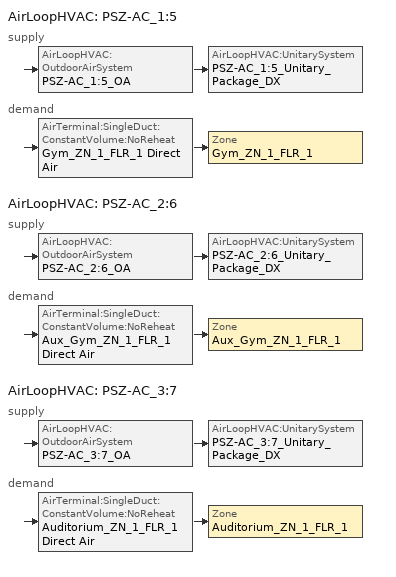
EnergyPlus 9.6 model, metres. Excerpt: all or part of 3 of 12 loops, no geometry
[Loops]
AirLoopHVAC 'PSZ-AC_1:5'
 supply: AirLoopHVAC:OutdoorAirSystem 'PSZ-AC_1:5_OA' > AirLoopHVAC:UnitarySystem 'PSZ-AC_1:5_Unitary_Package_DX'
 demand: AirTerminal:SingleDuct:ConstantVolume:NoReheat 'Gym_ZN_1_FLR_1 Direct Air' > Zone 'Gym_ZN_1_FLR_1'
AirLoopHVAC 'PSZ-AC_2:6'
 supply: AirLoopHVAC:OutdoorAirSystem 'PSZ-AC_2:6_OA' > AirLoopHVAC:UnitarySystem 'PSZ-AC_2:6_Unitary_Package_DX'
 demand: AirTerminal:SingleDuct:ConstantVolume:NoReheat 'Aux_Gym_ZN_1_FLR_1 Direct Air' > Zone 'Aux_Gym_ZN_1_FLR_1'
AirLoopHVAC 'PSZ-AC_3:7'
 supply: AirLoopHVAC:OutdoorAirSystem 'PSZ-AC_3:7_OA' > AirLoopHVAC:UnitarySystem 'PSZ-AC_3:7_Unitary_Package_DX'
 demand: AirTerminal:SingleDuct:ConstantVolume:NoReheat 'Auditorium_ZN_1_FLR_1 Direct Air' > Zone 'Auditorium_ZN_1_FLR_1'
[Sizing:Zone] Zone Cooling Design Supply Air Temperature Input Method=SupplyAirTemperature; Zone Cooling Design Supply Air Temperature {C}=12.8; Zone Heating Design Supply Air Temperature Input Method=SupplyAirTemperature; Zone Heating Design Supply Air Temperature {C}=40; Zone Cooling Design Supply Air Humidity Ratio {kgWater/kgDryAir}=0.007; Zone Heating Design Supply Air Humidity Ratio {kgWater/kgDryAir}=0.008; Cooling Design Air Flow Method=DesignDay; Cooling Design Air Flow Rate {m3/s}=0; Cooling Minimum Air Flow {m3/s}=0; Cooling Minimum Air Flow Fraction=0; Heating Design Air Flow Method=DesignDay; Heating Design Air Flow Rate {m3/s}=0; Account for Dedicated Outdoor Air System=No; Dedicated Outdoor Air System Control Strategy=NeutralSupplyAir; Dedicated Outdoor Air Low Setpoint Temperature for Design {C}=autosize; Dedicated Outdoor Air High Setpoint Temperature for Design {C}=autosize
Name | Design Specification Outdoor Air Object
Gym_ZN_1_FLR_1 | SZ DSOA Gym_ZN_1_FLR_1
Aux_Gym_ZN_1_FLR_1 | SZ DSOA Aux_Gym_ZN_1_FLR_1
Auditorium_ZN_1_FLR_1 | SZ DSOA Auditorium_ZN_1_FLR_1
[DesignSpecification:OutdoorAir]
Name | Outdoor Air Method | Outdoor Air Flow per Zone Floor Area {m3/s-m2} | Outdoor Air Flow per Person {m3/s-person}
SZ DSOA Gym_ZN_1_FLR_1; SZ DSOA Aux_Gym_ZN_1_FLR_1 | Flow/Area | 0.00152391
SZ DSOA Auditorium_ZN_1_FLR_1 | Flow/Area | 0.00411454
CM DSOA Aux_Gym_ZN_1_FLR_1 | Sum | 0.00152391 | 0
CM DSOA Auditorium_ZN_1_FLR_1 | Sum | 0.000304781 | 0.0023596
[DesignSpecification:ZoneAirDistribution] Zone Air Distribution Effectiveness in Cooling Mode=1; Zone Air Distribution Effectiveness in Heating Mode=1
CM DSZAD Aux_Gym_ZN_1_FLR_1; CM DSZAD Auditorium_ZN_1_FLR_1
[Sizing:System] Type of Load to Size On=Sensible; Design Outdoor Air Flow Rate {m3/s}=AUTOSIZE; Central Heating Maximum System Air Flow Ratio=1; Preheat Design Temperature {C}=7; Preheat Design Humidity Ratio {kgWater/kgDryAir}=0.008; Precool Design Temperature {C}=12.8; Precool Design Humidity Ratio {kgWater/kgDryAir}=0.008; Central Cooling Design Supply Air Temperature {C}=12.8; Central Heating Design Supply Air Temperature {C}=40; Type of Zone Sum to Use=Coincident; 100% Outdoor Air in Cooling=No; 100% Outdoor Air in Heating=No; Central Cooling Design Supply Air Humidity Ratio {kgWater/kgDryAir}=0.007; Central Heating Design Supply Air Humidity Ratio {kgWater/kgDryAir}=0.008; Cooling Supply Air Flow Rate Method=DesignDay; Cooling Supply Air Flow Rate {m3/s}=0; Heating Supply Air Flow Rate Method=DesignDay; Heating Supply Air Flow Rate {m3/s}=0; System Outdoor Air Method=ZoneSum; Zone Maximum Outdoor Air Fraction=1; Cooling Design Capacity Method=CoolingDesignCapacity; Cooling Design Capacity {W}=autosize; Heating Design Capacity Method=HeatingDesignCapacity; Heating Design Capacity {W}=autosize; Central Cooling Capacity Control Method=OnOff
PSZ-AC_1:5; PSZ-AC_2:6; PSZ-AC_3:7
[ZoneControl:Thermostat] Control Type Schedule=Dual Zone Control Type Sched
Name | Zone or ZoneList | Control 1
Gym_ZN_1_FLR_1 Thermostat | Gym_ZN_1_FLR_1 | Gym_ZN_1_FLR_1 DualSPSched
Aux_Gym_ZN_1_FLR_1 Thermostat | Aux_Gym_ZN_1_FLR_1 | Aux_Gym_ZN_1_FLR_1 DualSPSched
Auditorium_ZN_1_FLR_1 Thermostat | Auditorium_ZN_1_FLR_1 | Auditorium_ZN_1_FLR_1 DualSPSched
[ThermostatSetpoint:DualSetpoint] Heating Setpoint Temperature Schedule=HTGSETP_SCH_YES_OPTIMUM; Cooling Setpoint Temperature Schedule=CLGSETP_SCH_YES_OPTIMUM
Gym_ZN_1_FLR_1 DualSPSched; Aux_Gym_ZN_1_FLR_1 DualSPSched; Auditorium_ZN_1_FLR_1 DualSPSched
[AirTerminal:SingleDuct:ConstantVolume:NoReheat] Availability Schedule=ALWAYS_ON; Maximum Air Flow Rate {m3/s}=AUTOSIZE
Gym_ZN_1_FLR_1 Direct Air; Aux_Gym_ZN_1_FLR_1 Direct Air; Auditorium_ZN_1_FLR_1 Direct Air
[Zone equipment]
Gym_ZN_1_FLR_1: GYM_ZN_1_FLR_1 dummy Exhaust Fan, Gym_ZN_1_FLR_1 Direct Air
Aux_Gym_ZN_1_FLR_1: Aux_Gym_ZN_1_FLR_1 Direct Air
Auditorium_ZN_1_FLR_1: Auditorium_ZN_1_FLR_1 Direct Air
[Fan:SystemModel] Availability Schedule=HVACOperationSchd; Design Maximum Air Flow Rate {m3/s}=AUTOSIZE; Speed Control Method=Discrete; Electric Power Minimum Flow Rate Fraction=1; Design Pressure Rise {Pa}=1018.41; Motor In Air Stream Fraction=1; Design Electric Power Consumption {W}=AUTOSIZE; Design Power Sizing Method=TotalEfficiencyAndPressure; Night Ventilation Mode Pressure Rise {Pa}=1018.41; Number of Speeds=2; Speed 1 Flow Fraction=0.66; Speed 1 Electric Power Fraction=0.4; Speed 2 Flow Fraction=1; Speed 2 Electric Power Fraction=1
Name | Motor Efficiency | Fan Total Efficiency
PSZ-AC_1:5_addAQ Fan | 0.924 | 0.6006
PSZ-AC_2:6_addAQ Fan; PSZ-AC_3:7_addAQ Fan | 0.917 | 0.59605
[Fan:ZoneExhaust]
GYM_ZN_1_FLR_1 dummy Exhaust Fan: Availability Schedule=Kitchen_Exhaust_SCH; Fan Total Efficiency=1; Pressure Rise {Pa}=1e-07; Maximum Flow Rate {m3/s}=2.29414
[Coil:Cooling:DX:MultiSpeed] Availability Schedule=ALWAYS_ON; Condenser Type=AirCooled; Apply Part Load Fraction to Speeds Greater than 1=No; Apply Latent Degradation to Speeds Greater than 1=No; Maximum Outdoor Dry-Bulb Temperature for Crankcase Heater Operation {C}=10; Basin Heater Setpoint Temperature {C}=2; Fuel Type=Electricity; Number of Speeds=2; Speed 1 Gross Rated Cooling COP {W/W}=3.39929; Speed 1 Rated Evaporator Fan Power Per Volume Flow Rate {W/(m3/s)}=0; Speed 1 Total Cooling Capacity Function of Temperature Curve=PSZ-AC_CoolCLennoxStandard10Ton_TGA120S2B_CapFT; Speed 1 Total Cooling Capacity Function of Flow Fraction Curve=PSZ-AC_CoolCLennoxStandard10Ton_TGA120S2B_CapFF; Speed 1 Energy Input Ratio Function of Temperature Curve=PSZ-AC_CoolCLennoxStandard10Ton_TGA120S2B_EIRFT; Speed 1 Energy Input Ratio Function of Flow Fraction Curve=PSZ-AC_CoolCLennoxStandard10Ton_TGA120S2B_EIRFFF; Speed 1 Part Load Fraction Correlation Curve=PSZ-AC_CoolCLennoxStandard10Ton_TGA120S2B_PLR; Speed 1 Rated Waste Heat Fraction of Power Input=0.2; Speed 1 Evaporative Condenser Effectiveness=0.9; Speed 2 Gross Rated Cooling COP {W/W}=3.39929; Speed 2 Rated Evaporator Fan Power Per Volume Flow Rate {W/(m3/s)}=0; Speed 2 Total Cooling Capacity Function of Temperature Curve=PSZ-AC_CoolCLennoxStandard10Ton_TGA120S2B_CapFT; Speed 2 Total Cooling Capacity Function of Flow Fraction Curve=PSZ-AC_CoolCLennoxStandard10Ton_TGA120S2B_CapFF; Speed 2 Energy Input Ratio Function of Temperature Curve=PSZ-AC_CoolCLennoxStandard10Ton_TGA120S2B_EIRFT; Speed 2 Energy Input Ratio Function of Flow Fraction Curve=PSZ-AC_CoolCLennoxStandard10Ton_TGA120S2B_EIRFFF; Speed 2 Part Load Fraction Correlation Curve=PSZ-AC_CoolCLennoxStandard10Ton_TGA120S2B_PLR; Speed 2 Rated Waste Heat Fraction of Power Input=0.2; Speed 2 Evaporative Condenser Effectiveness=0.9
Name | Speed 1 Gross Rated Total Cooling Capacity {W} | Speed 1 Gross Rated Sensible Heat Ratio | Speed 1 Rated Air Flow Rate {m3/s} | Speed 2 Gross Rated Total Cooling Capacity {W} | Speed 2 Gross Rated Sensible Heat Ratio | Speed 2 Rated Air Flow Rate {m3/s}
PSZ-AC_1:5_CoolC DXCoil | 44488.52 | 0.73964 | 3.00823 | 88977.04 | 0.73964 | 4.51234
PSZ-AC_2:6_CoolC DXCoil | 35760.12 | 0.77098 | 2.66353 | 71520.24 | 0.77098 | 3.9953
PSZ-AC_3:7_CoolC DXCoil | 47611.5 | 0.69877 | 2.79311 | 95222.99 | 0.69877 | 4.18966
[Coil:Heating:Fuel] Availability Schedule=ALWAYS_ON; Fuel Type=NaturalGas; Burner Efficiency=0.8; Nominal Capacity {W}=AUTOSIZE
PSZ-AC_1:5_HeatC; PSZ-AC_2:6_HeatC; PSZ-AC_3:7_HeatC
[AirLoopHVAC:UnitarySystem] Control Type=Load; Dehumidification Control Type=None; Availability Schedule=ALWAYS_ON; Fan Placement=DrawThrough; Supply Air Fan Operating Mode Schedule=HVACOperationSchd; DX Heating Coil Sizing Ratio=1; Use DOAS DX Cooling Coil=No; Minimum Supply Air Temperature {C}=2; Latent Load Control=SensibleOnlyLoadControl; Cooling Supply Air Flow Rate Method=SupplyAirFlowRate; Cooling Supply Air Flow Rate {m3/s}=AUTOSIZE; Heating Supply Air Flow Rate Method=SupplyAirFlowRate; Heating Supply Air Flow Rate {m3/s}=AUTOSIZE; No Load Supply Air Flow Rate Method=SupplyAirFlowRate; No Load Supply Air Flow Rate {m3/s}=AUTOSIZE; Maximum Supply Air Temperature {C}=AUTOSIZE
Name | Controlling Zone or Thermostat Location | Supply Fan | Heating Coil | Cooling Coil | Design Specification Multispeed Object
PSZ-AC_1:5_Unitary_Package_DX | Gym_ZN_1_FLR_1 | PSZ-AC_1:5_addAQ Fan | PSZ-AC_1:5_HeatC | PSZ-AC_1:5_CoolC DXCoil | PSZ-AC_1:5_Unitary_Package_DX_Perf
PSZ-AC_2:6_Unitary_Package_DX | Aux_Gym_ZN_1_FLR_1 | PSZ-AC_2:6_addAQ Fan | PSZ-AC_2:6_HeatC | PSZ-AC_2:6_CoolC DXCoil | PSZ-AC_2:6_Unitary_Package_DX_Perf
PSZ-AC_3:7_Unitary_Package_DX | Auditorium_ZN_1_FLR_1 | PSZ-AC_3:7_addAQ Fan | PSZ-AC_3:7_HeatC | PSZ-AC_3:7_CoolC DXCoil | PSZ-AC_3:7_Unitary_Package_DX_Perf
[UnitarySystemPerformance:Multispeed] Number of Speeds for Heating=2; Number of Speeds for Cooling=2; Single Mode Operation=No; No Load Supply Air Flow Rate Ratio=0.66; Heating Speed 1 Supply Air Flow Ratio=1; Cooling Speed 1 Supply Air Flow Ratio=0.66; Heating Speed 2 Supply Air Flow Ratio=1; Cooling Speed 2 Supply Air Flow Ratio=1
PSZ-AC_1:5_Unitary_Package_DX_Perf; PSZ-AC_2:6_Unitary_Package_DX_Perf; PSZ-AC_3:7_Unitary_Package_DX_Perf
[Controller:OutdoorAir] Maximum Outdoor Air Flow Rate {m3/s}=AUTOSIZE; Economizer Control Type=DifferentialDryBulb; Economizer Control Action Type=ModulateFlow; Lockout Type=LockoutWithHeating; Minimum Limit Type=FixedMinimum; Minimum Outdoor Air Schedule=MinOA_MotorizedDamper_Sched
Name | Minimum Outdoor Air Flow Rate {m3/s} | Mechanical Ventilation Controller
PSZ-AC_1:5_OA_Controller | AUTOSIZE
PSZ-AC_2:6_OA_Controller | 0 | Aux Gym Vent Control
PSZ-AC_3:7_OA_Controller | 0 | Auditorium VentControl
[Controller:MechanicalVentilation] Availability Schedule=MinOA_MotorizedDamper_Sched; Demand Controlled Ventilation=Yes; System Outdoor Air Method=ZoneSum
Name | Zone or ZoneList 1 | Design Specification Outdoor Air Object Name 1 | Design Specification Zone Air Distribution Object Name 1
Aux Gym Vent Control | Aux_Gym_ZN_1_FLR_1 | CM DSOA Aux_Gym_ZN_1_FLR_1 | CM DSZAD Aux_Gym_ZN_1_FLR_1
Auditorium VentControl | Auditorium_ZN_1_FLR_1 | CM DSOA Auditorium_ZN_1_FLR_1 | CM DSZAD Auditorium_ZN_1_FLR_1
[AirLoopHVAC] Design Supply Air Flow Rate {m3/s}=AUTOSIZE
PSZ-AC_1:5; PSZ-AC_2:6; PSZ-AC_3:7
[SetpointManager:SingleZone:Heating] Control Variable=Temperature; Minimum Supply Air Temperature {C}=10; Maximum Supply Air Temperature {C}=50
Name | Control Zone | Setpoint Node or NodeList
SupAirTemp MngrGym_ZN_1_FLR_1 - Htg | Gym_ZN_1_FLR_1 | PSZ-AC_1:5 Supply Equipment Outlet Node
SupAirTemp MngrAux_Gym_ZN_1_FLR_1 - Htg | Aux_Gym_ZN_1_FLR_1 | PSZ-AC_2:6 Supply Equipment Outlet Node
SupAirTemp MngrAuditorium_ZN_1_FLR_1 - Htg | Auditorium_ZN_1_FLR_1 | PSZ-AC_3:7 Supply Equipment Outlet Node
[SetpointManager:SingleZone:Cooling] Control Variable=Temperature; Minimum Supply Air Temperature {C}=10; Maximum Supply Air Temperature {C}=50
Name | Control Zone | Setpoint Node or NodeList
SupAirTemp MngrGym_ZN_1_FLR_1 - Clg | Gym_ZN_1_FLR_1 | PSZ-AC_1:5 Zone Equipment Inlet Node
SupAirTemp MngrAux_Gym_ZN_1_FLR_1 - Clg | Aux_Gym_ZN_1_FLR_1 | PSZ-AC_2:6 Zone Equipment Inlet Node
SupAirTemp MngrAuditorium_ZN_1_FLR_1 - Clg | Auditorium_ZN_1_FLR_1 | PSZ-AC_3:7 Zone Equipment Inlet Node
[SetpointManager:MixedAir] Control Variable=Temperature
Name | Setpoint Node or NodeList
PSZ-AC_1:5_CoolC SAT Manager | PSZ-AC_1:5_CoolC-PSZ-AC_1:5_HeatCNode
PSZ-AC_1:5_HeatC MixedAir Manager | PSZ-AC_1:5_HeatC-PSZ-AC_1:5 FanNode
PSZ-AC_1:5_OAMixed Air Temp Manager | PSZ-AC_1:5_OA-PSZ-AC_1:5_CoolCNode
PSZ-AC_2:6_CoolC SAT Manager | PSZ-AC_2:6_CoolC-PSZ-AC_2:6_HeatCNode
PSZ-AC_2:6_HeatC MixedAir Manager | PSZ-AC_2:6_HeatC-PSZ-AC_2:6 FanNode
PSZ-AC_2:6_OAMixed Air Temp Manager | PSZ-AC_2:6_OA-PSZ-AC_2:6_CoolCNode
PSZ-AC_3:7_CoolC SAT Manager | PSZ-AC_3:7_CoolC-PSZ-AC_3:7_HeatCNode
PSZ-AC_3:7_HeatC MixedAir Manager | PSZ-AC_3:7_HeatC-PSZ-AC_3:7 FanNode
PSZ-AC_3:7_OAMixed Air Temp Manager | PSZ-AC_3:7_OA-PSZ-AC_3:7_CoolCNode
[EnergyManagementSystem:Sensor]
Name | Output:Variable or Output:Meter Index Key | Output:Variable or Output:Meter
AUX_GYM_ZN_1_FLR_1_LSr | AUX_GYM_ZN_1_FLR_1 | Zone Lights Electricity Rate
AUX_GYM_ZN_1_FLR_1_OSr | AUX_GYM_ZN_1_FLR_1 | People Occupant Count
AUDITORIUM_ZN_1_FLR_1_LSr | AUDITORIUM_ZN_1_FLR_1 | Zone Lights Electricity Rate
AUDITORIUM_ZN_1_FLR_1_OSr | AUDITORIUM_ZN_1_FLR_1 | People Occupant Count
Gym_ZN_1_FLR_1_LSr | Gym_ZN_1_FLR_1 | Zone Lights Electricity Rate
Gym_ZN_1_FLR_1_OSr | Gym_ZN_1_FLR_1 | People Occupant Count
[EnergyManagementSystem:InternalVariable] Internal Data Type=Zone Floor Area
Name | Internal Data Index Key
AUX_GYM_ZN_1_FLR_1_Area | AUX_GYM_ZN_1_FLR_1
AUDITORIUM_ZN_1_FLR_1_Area | AUDITORIUM_ZN_1_FLR_1
Gym_ZN_1_FLR_1_Area | Gym_ZN_1_FLR_1
[Schedule:Compact]
ALWAYS_ON: Through: 12/31, For: AllDays, Until: 24:00, 1
Dual Zone Control Type Sched: Through: 12/31, For: AllDays, Until: 24:00, 4
Kitchen_Exhaust_SCH: Through: 6/30, For: Weekdays SummerDesignDay WinterDesignDay, Until: 08:00, 0, Until: 17:00, 1, Until: 24:00, 0, For: WeekEnds Holidays AllOtherDays, Until: 24:00, 0, Through: 9/1, For: Weekdays SummerDesignDay WinterDesignDay, Until: 08:00, 0, Until: 17:00, 1, Until: 21:00, 1, Until: 24:00, 0, For: WeekEnds Holidays AllOtherDays, Until: 24:00, 0, Through: 12/31, For: Weekdays SummerDesignDay WinterDesignDay, Until: 08:00, 0, Until: 16:00, 1, Until: 21:00, 1, Until: 24:00, 0, For: WeekEnds Holidays AllOtherDays, Until: 24:00, 0
HVACOperationSchd: Through: 12/31, For: Weekdays SummerDesignDay WinterDesignDay, Until: 07:00, 0, Until: 21:00, 1, Until: 24:00, 0, For: WeekEnds Holidays AllOtherDays, Until: 24:00, 0
HTGSETP_SCH_YES_OPTIMUM: Through: 12/31, For: SummerDesignDay, Until: 24:00, 15.6, For: WinterDesignDay, Until: 24:00, 21, For: Weekdays, Until: 06:00, 15.6, Until: 07:00, 17.8, Until: 08:00, 20, Until: 21:00, 21, Until: 24:00, 15.6, For: WeekEnds Holidays AllOtherDays, Until: 24:00, 15.6
CLGSETP_SCH_YES_OPTIMUM: Through: 12/31, For: SummerDesignDay, Until: 24:00, 24, For: WinterDesignDay, Until: 24:00, 29.44, For: Weekdays, Until: 06:00, 29.44, Until: 07:00, 27.8, Until: 08:00, 25.6, Until: 21:00, 24, Until: 24:00, 29.44, For: WeekEnds Holidays AllOtherDays, Until: 24:00, 29.44
MinOA_MotorizedDamper_Sched: Through: 12/31, For: Weekdays SummerDesignDay WinterDesignDay, Until: 08:00, 0, Until: 21:00, 1, Until: 24:00, 0, For: WeekEnds Holidays AllOtherDays, Until: 24:00, 0
[Curve:Quadratic]
Name | Coefficient1 Constant | Coefficient2 x | Coefficient3 x**2 | Minimum Value of x | Maximum Value of x
PSZ-AC_CoolCLennoxStandard10Ton_TGA120S2B_CapFF | 0.77136 | 0.34053 | -0.11088 | 0.75918 | 1.13877
PSZ-AC_CoolCLennoxStandard10Ton_TGA120S2B_EIRFFF | 1.2055 | -0.32953 | 0.12308 | 0.75918 | 1.13877
PSZ-AC_CoolCLennoxStandard10Ton_TGA120S2B_PLR | 0.771 | 0.229 | 0 | 0 | 1
[Curve:Biquadratic] Minimum Value of x=17; Maximum Value of x=22; Minimum Value of y=29; Maximum Value of y=46
Name | Coefficient1 Constant | Coefficient2 x | Coefficient3 x**2 | Coefficient4 y | Coefficient5 y**2 | Coefficient6 x*y
PSZ-AC_CoolCLennoxStandard10Ton_TGA120S2B_CapFT | 0.42415 | 0.04426 | -0.00042 | 0.00333 | -0.00008 | -0.00021
PSZ-AC_CoolCLennoxStandard10Ton_TGA120S2B_EIRFT | 1.23649 | -0.02431 | 0.00057 | -0.01434 | 0.00063 | -0.00038
